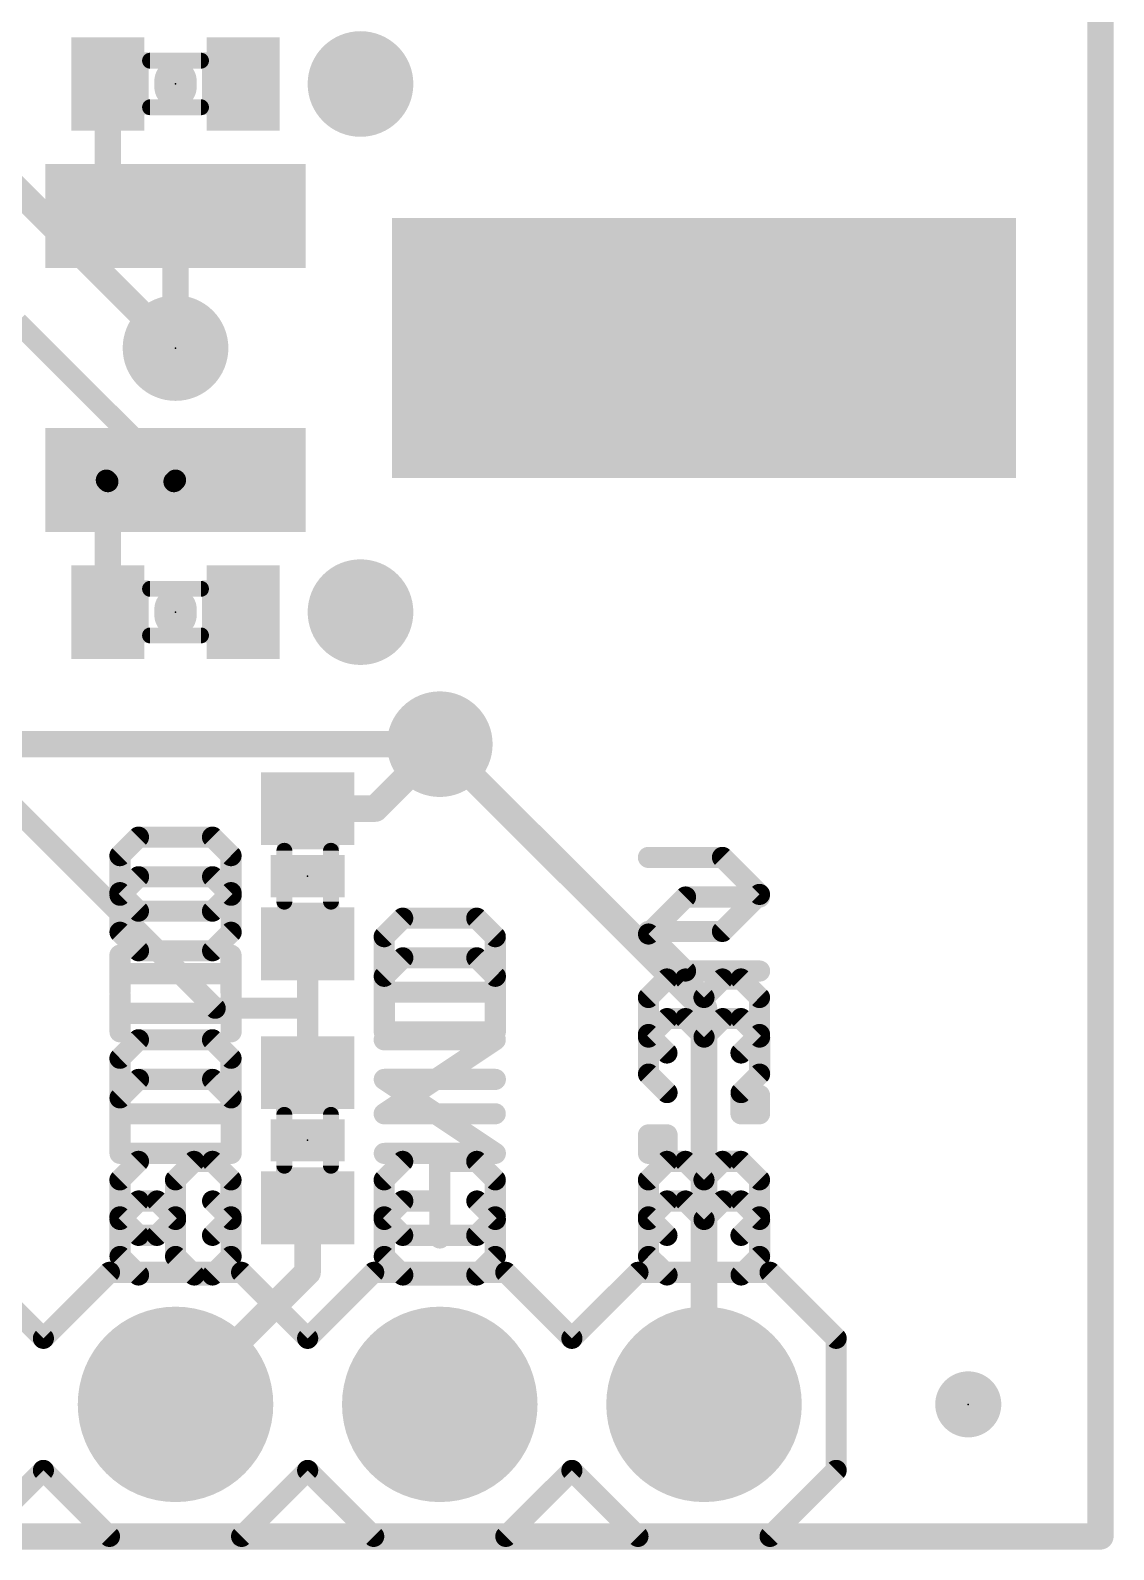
# Model space of a CAD drawing. Extents: x -90 to 26, y -1 to 33.
# Drawn here: x 15.12 to 25.53, y -1.4 to 13.22 of the extents above; entities that cross this region are included whole.
import ezdxf

# ---------------------------------------------------------------- set-up
doc = ezdxf.new("R2010")
doc.units = 0
for name, color, linetype in [('1', 12, 'CONTINUOUS'), ('16', 132, 'CONTINUOUS'), ('17', 110, 'CONTINUOUS'), ('18', 110, 'CONTINUOUS'), ('20', 53, 'CONTINUOUS'), ('21', 41, 'CONTINUOUS'), ('22', 40, 'CONTINUOUS'), ('23', 53, 'CONTINUOUS'), ('51', 53, 'CONTINUOUS')]:
    doc.layers.add(name, color=color, linetype=linetype)

# ---------------------------------------------------------------- blocks, each defined once
blk = doc.blocks.new('RECT')
blk.add_solid([(-0.5, -0.5), (0.5, -0.5), (-0.5, 0.5), (0.5, 0.5)])
blk = doc.blocks.new('ROUNDP')
at = {"const_width": 0.5}
blk.add_lwpolyline([(0, -0.25, 1), (0, 0.25, 1), (0, -0.25)], format="xyb", dxfattribs=at)
blk = doc.blocks.new('PIE')
at = {"const_width": 0.5}
blk.add_lwpolyline([(0, -0.25, 1), (0, 0.25, 1), (0, -0.25)], format="xyb", dxfattribs=at)
blk = doc.blocks.new('ROUNDV')
at = {"const_width": 0.5}
blk.add_lwpolyline([(0, -0.25, 1), (0, 0.25, 1), (0, -0.25)], format="xyb", dxfattribs=at)

msp = doc.modelspace()

# ---------------------------------------------------------------- linework, layer by layer
at = {"layer": '1'}
for points, const_width in [([(25.4, -1.27), (25.4, 30.48)], 0.254), ([(15.86, 12.7), (15.86, 11.699)], 0.254), ([(15.86, 11.699), (16.129, 11.43)], 0.254), ([(16.129, 11.43), (16.51, 11.43)], 0.254), ([(16.51, 10.16), (16.51, 11.43)], 0.254), ([(14.99, 10.41), (16.51, 8.89)], 0.2032), ([(15.86, 7.62), (15.86, 8.875)], 0.254), ([(15.845, 8.89), (15.86, 8.875)], 0.2032), ([(15.86, 8.875), (16.495, 8.875)], 0.2032), ([(16.495, 8.875), (16.51, 8.89)], 0.2032), ([(18.43, 5.73), (19.05, 6.35)], 0.254), ([(21.59, 3.81), (19.05, 6.35)], 0.254), ([(14.859, 5.842), (16.891, 3.81)], 0.2032), ([(17.78, 5.73), (18.43, 5.73)], 0.254), ([(17.78, 3.81), (17.78, 4.43)], 0.2032), ([(17.78, 3.81), (16.891, 3.81)], 0.2032), ([(17.78, 3.19), (17.78, 3.81)], 0.2032), ([(21.59, 0), (21.59, 3.81)], 0.254), ([(17.78, 1.89), (17.78, 1.27)], 0.254), ([(17.78, 1.27), (16.51, 0)], 0.254), ([(0, -1.27), (25.4, -1.27)], 0.254)]:
    msp.add_lwpolyline(points, dxfattribs=dict(at, const_width=const_width))
for points, const_width in [([(15.9235, 12.7, 1), (15.7965, 12.7)], 0.127), ([(15.9049, 11.7439, 1), (15.8151, 11.6541)], 0.127), ([(15.7965, 11.699, 1), (15.9235, 11.699)], 0.127), ([(16.129, 11.4935, 1), (16.129, 11.3665)], 0.127), ([(16.5735, 11.43, 1), (16.4465, 11.43)], 0.127), ([(16.51, 11.3665, 1), (16.51, 11.4935)], 0.127), ([(16.0841, 11.3851, 1), (16.1739, 11.4749)], 0.127), ([(16.4465, 10.16, 1), (16.5735, 10.16)], 0.127), ([(15.9235, 8.875, 1), (15.7965, 8.875)], 0.127), ([(15.8809, 8.9259, 1), (15.8091, 8.8541)], 0.1016), ([(15.86, 8.9258, 1), (15.86, 8.8242)], 0.1016), ([(15.8241, 8.8391, 1), (15.8959, 8.9109)], 0.1016), ([(16.4591, 8.9109, 1), (16.5309, 8.8391)], 0.1016), ([(16.5459, 8.8541, 1), (16.4741, 8.9259)], 0.1016), ([(16.4741, 8.8541, 1), (16.5459, 8.9259)], 0.1016), ([(16.495, 8.8242, 1), (16.495, 8.9258)], 0.1016), ([(15.7965, 7.62, 1), (15.9235, 7.62)], 0.127), ([(19.0949, 6.3949, 1), (19.0051, 6.3051)], 0.127), ([(19.0949, 6.3051, 1), (19.0051, 6.3949)], 0.127), ([(17.78, 5.7935, 1), (17.78, 5.6665)], 0.127), ([(18.43, 5.6665, 1), (18.43, 5.7935)], 0.127), ([(18.3851, 5.7749, 1), (18.4749, 5.6851)], 0.127), ([(17.8308, 4.43, 1), (17.7292, 4.43)], 0.1016), ([(16.891, 3.8608, 1), (16.891, 3.7592)], 0.1016), ([(16.8551, 3.7741, 1), (16.9269, 3.8459)], 0.1016), ([(17.8308, 3.81, 1), (17.7292, 3.81)], 0.1016), ([(17.7292, 3.81, 1), (17.8308, 3.81)], 0.1016), ([(17.78, 3.7592, 1), (17.78, 3.8608)], 0.1016), ([(21.6535, 3.81, 1), (21.5265, 3.81)], 0.127), ([(21.5451, 3.7651, 1), (21.6349, 3.8549)], 0.127), ([(17.7292, 3.19, 1), (17.8308, 3.19)], 0.1016), ([(17.8435, 1.89, 1), (17.7165, 1.89)], 0.127), ([(17.7165, 1.27, 1), (17.8435, 1.27)], 0.127), ([(17.8249, 1.2251, 1), (17.7351, 1.3149)], 0.127), ([(16.4651, 0.0449, 1), (16.5549, -0.0449)], 0.127), ([(21.5265, 0, 1), (21.6535, 0)], 0.127), ([(25.4, -1.3335, 1), (25.4, -1.2065)], 0.127), ([(25.3365, -1.27, 1), (25.4635, -1.27)], 0.127)]:
    msp.add_lwpolyline(points, format="xyb", dxfattribs=dict(at, const_width=const_width))
at = {"layer": '16', "const_width": 0.254}
for points in [[(25.4, -1.27), (25.4, 30.48)], [(16.51, 10.16), (13.97, 12.7)], [(13.97, 6.35), (19.05, 6.35)], [(0, -1.27), (25.4, -1.27)]]:
    msp.add_lwpolyline(points, dxfattribs=at)
at = {"layer": '16', "const_width": 0.127}
for points in [[(16.4651, 10.1151, 1), (16.5549, 10.2049)], [(19.05, 6.2865, 1), (19.05, 6.4135)], [(25.4, -1.3335, 1), (25.4, -1.2065)], [(25.3365, -1.27, 1), (25.4635, -1.27)]]:
    msp.add_lwpolyline(points, format="xyb", dxfattribs=at)
at = {"layer": '20', "const_width": 0.2032}
for points in [[(25.4, 30.48), (25.4, -1.27)], [(25.4, -1.27), (0, -1.27)]]:
    msp.add_lwpolyline(points, dxfattribs=at)
at = {"layer": '20', "const_width": 0.1016}
for points in [[(25.4, -1.3208, 1), (25.4, -1.2192)], [(25.3492, -1.27, 1), (25.4508, -1.27)]]:
    msp.add_lwpolyline(points, format="xyb", dxfattribs=at)
at = {"layer": '21'}
for points, const_width in [([(16.51, 12.6695), (16.51, 12.7305)], 0.4064), ([(16.51, 7.5895), (16.51, 7.6505)], 0.4064), ([(16.1536, 5.4558), (15.9757, 5.2778)], 0.2032), ([(16.8654, 5.4558), (16.1536, 5.4558)], 0.2032), ([(17.0434, 5.2778), (16.8654, 5.4558)], 0.2032), ([(15.9757, 5.2778), (15.9757, 4.9219)], 0.2032), ([(17.0434, 4.9219), (17.0434, 5.2778)], 0.2032), ([(21.7675, 5.2609), (21.0557, 5.2609)], 0.2032), ([(22.1234, 4.905), (21.7675, 5.2609)], 0.2032), ([(15.9757, 4.9219), (16.1536, 4.744)], 0.2032), ([(16.8654, 4.744), (17.0434, 4.9219)], 0.2032), ([(21.7675, 4.5491), (22.1234, 4.905)], 0.2032), ([(16.1536, 4.744), (16.8654, 4.744)], 0.2032), ([(18.6936, 4.6762), (18.5157, 4.4983)], 0.2032), ([(19.4055, 4.6762), (18.6936, 4.6762)], 0.2032), ([(19.5834, 4.4983), (19.4055, 4.6762)], 0.2032), ([(18.5157, 4.4983), (18.5157, 3.9644)], 0.2032), ([(19.5834, 3.9644), (19.5834, 4.4983)], 0.2032), ([(21.0557, 4.5491), (21.7675, 4.5491)], 0.2032), ([(15.9757, 3.9644), (15.9757, 4.3203)], 0.2032), ([(17.0434, 3.9644), (17.0434, 4.3203)], 0.2032), ([(17.0434, 4.1423), (15.9757, 4.1423)], 0.2032), ([(21.0557, 3.9136), (21.2336, 4.0915)], 0.2032), ([(21.2336, 4.0915), (21.4116, 4.0915)], 0.2032), ([(21.4116, 4.0915), (21.5895, 3.9136)], 0.2032), ([(21.5895, 3.9136), (21.7675, 4.0915)], 0.2032), ([(21.7675, 4.0915), (21.9455, 4.0915)], 0.2032), ([(21.9455, 4.0915), (22.1234, 3.9136)], 0.2032), ([(18.5157, 3.9644), (19.5834, 3.9644)], 0.2032), ([(21.0557, 3.5576), (21.0557, 3.9136)], 0.2032), ([(21.5895, 3.9136), (21.5895, 3.7356)], 0.2032), ([(22.1234, 3.9136), (22.1234, 3.5576)], 0.2032), ([(21.2336, 3.3797), (21.0557, 3.5576)], 0.2032), ([(22.1234, 3.5576), (21.9455, 3.3797)], 0.2032), ([(16.1536, 3.5068), (15.9757, 3.3289)], 0.2032), ([(16.8654, 3.5068), (16.1536, 3.5068)], 0.2032), ([(17.0434, 3.3289), (16.8654, 3.5068)], 0.2032), ([(18.5157, 2.795), (19.5834, 3.5068)], 0.2032), ([(19.5834, 3.5068), (18.5157, 3.5068)], 0.2032), ([(15.9757, 3.3289), (15.9757, 2.795)], 0.2032), ([(17.0434, 2.795), (17.0434, 3.3289)], 0.2032), ([(21.9455, 2.795), (21.9455, 2.9729)], 0.2032), ([(21.9455, 2.9729), (22.1234, 2.9729)], 0.2032), ([(22.1234, 2.9729), (22.1234, 2.795)], 0.2032), ([(15.9757, 2.795), (17.0434, 2.795)], 0.2032), ([(19.5834, 2.795), (18.5157, 2.795)], 0.2032), ([(22.1234, 2.795), (21.9455, 2.795)], 0.2032), ([(16.1536, 2.3374), (15.9757, 2.1595)], 0.2032), ([(16.5095, 2.1595), (16.6875, 2.3374)], 0.2032), ([(16.6875, 2.3374), (16.8654, 2.3374)], 0.2032), ([(16.8654, 2.3374), (17.0434, 2.1595)], 0.2032), ([(18.6936, 2.3374), (18.5157, 2.1595)], 0.2032), ([(19.4055, 2.3374), (19.0495, 2.3374)], 0.2032), ([(19.0495, 2.3374), (19.0495, 1.9815)], 0.2032), ([(19.5834, 2.1595), (19.4055, 2.3374)], 0.2032), ([(21.0557, 2.1595), (21.2336, 2.3374)], 0.2032), ([(21.2336, 2.3374), (21.4116, 2.3374)], 0.2032), ([(21.4116, 2.3374), (21.5895, 2.1595)], 0.2032), ([(21.5895, 2.1595), (21.7675, 2.3374)], 0.2032), ([(21.7675, 2.3374), (21.9455, 2.3374)], 0.2032), ([(21.9455, 2.3374), (22.1234, 2.1595)], 0.2032), ([(15.9757, 2.1595), (15.9757, 1.8035)], 0.2032), ([(16.5095, 1.8035), (16.5095, 2.1595)], 0.2032), ([(17.0434, 2.1595), (17.0434, 1.8035)], 0.2032), ([(18.5157, 2.1595), (18.5157, 1.8035)], 0.2032), ([(19.5834, 1.8035), (19.5834, 2.1595)], 0.2032), ([(21.0557, 1.8035), (21.0557, 2.1595)], 0.2032), ([(21.5895, 2.1595), (21.5895, 1.9815)], 0.2032), ([(22.1234, 2.1595), (22.1234, 1.8035)], 0.2032), ([(15.9757, 1.8035), (16.1536, 1.6256)], 0.2032), ([(16.3316, 1.6256), (16.5095, 1.8035)], 0.2032), ([(17.0434, 1.8035), (16.8654, 1.6256)], 0.2032), ([(18.5157, 1.8035), (18.6936, 1.6256)], 0.2032), ([(19.4055, 1.6256), (19.5834, 1.8035)], 0.2032), ([(21.2336, 1.6256), (21.0557, 1.8035)], 0.2032), ([(22.1234, 1.8035), (21.9455, 1.6256)], 0.2032), ([(16.1536, 1.6256), (16.3316, 1.6256)], 0.2032), ([(18.6936, 1.6256), (19.4055, 1.6256)], 0.2032), ([(14.605, 1.27), (15.24, 0.635)], 0.2032), ([(15.24, 0.635), (15.875, 1.27)], 0.2032), ([(15.875, 1.27), (17.145, 1.27)], 0.2032), ([(17.145, 1.27), (17.78, 0.635)], 0.2032), ([(18.415, 1.27), (17.78, 0.635)], 0.2032), ([(18.415, 1.27), (19.685, 1.27)], 0.2032), ([(19.685, 1.27), (20.32, 0.635)], 0.2032), ([(20.955, 1.27), (20.32, 0.635)], 0.2032), ([(20.955, 1.27), (22.225, 1.27)], 0.2032), ([(22.225, 1.27), (22.86, 0.635)], 0.2032), ([(22.86, 0.635), (22.86, -0.635)], 0.2032), ([(15.24, -0.635), (14.605, -1.27)], 0.2032), ([(15.875, -1.27), (15.24, -0.635)], 0.2032), ([(17.78, -0.635), (17.145, -1.27)], 0.2032), ([(17.78, -0.635), (18.415, -1.27)], 0.2032), ([(20.32, -0.635), (19.685, -1.27)], 0.2032), ([(20.32, -0.635), (20.955, -1.27)], 0.2032), ([(22.86, -0.635), (22.225, -1.27)], 0.2032), ([(17.145, -1.27), (15.875, -1.27)], 0.2032), ([(19.685, -1.27), (18.415, -1.27)], 0.2032), ([(22.225, -1.27), (20.955, -1.27)], 0.2032)]:
    msp.add_lwpolyline(points, dxfattribs=dict(at, const_width=const_width))
for points, const_width in [([(16.6116, 12.7305, 1), (16.4084, 12.7305)], 0.2032), ([(16.4084, 12.6695, 1), (16.6116, 12.6695)], 0.2032), ([(16.6116, 7.6505, 1), (16.4084, 7.6505)], 0.2032), ([(16.4084, 7.5895, 1), (16.6116, 7.5895)], 0.2032), ([(16.1536, 5.5066, 1), (16.1536, 5.405)], 0.1016), ([(16.1896, 5.4199, 1), (16.1177, 5.4917)], 0.1016), ([(16.9014, 5.4917, 1), (16.8295, 5.4199)], 0.1016), ([(16.8654, 5.405, 1), (16.8654, 5.5066)], 0.1016), ([(16.0265, 5.2778, 1), (15.9249, 5.2778)], 0.1016), ([(15.9398, 5.3138, 1), (16.0116, 5.2419)], 0.1016), ([(17.0942, 5.2778, 1), (16.9926, 5.2778)], 0.1016), ([(17.0075, 5.2419, 1), (17.0793, 5.3138)], 0.1016), ([(21.0557, 5.3117, 1), (21.0557, 5.2101)], 0.1016), ([(21.8034, 5.2968, 1), (21.7316, 5.225)], 0.1016), ([(21.7675, 5.2101, 1), (21.7675, 5.3117)], 0.1016), ([(16.0116, 4.9579, 1), (15.9398, 4.886)], 0.1016), ([(15.9249, 4.9219, 1), (16.0265, 4.9219)], 0.1016), ([(16.9926, 4.9219, 1), (17.0942, 4.9219)], 0.1016), ([(17.0793, 4.886, 1), (17.0075, 4.9579)], 0.1016), ([(22.1593, 4.8691, 1), (22.0875, 4.9409)], 0.1016), ([(22.0875, 4.8691, 1), (22.1593, 4.9409)], 0.1016), ([(16.1536, 4.7948, 1), (16.1536, 4.6932)], 0.1016), ([(16.1177, 4.7081, 1), (16.1896, 4.7799)], 0.1016), ([(16.8295, 4.7799, 1), (16.9014, 4.7081)], 0.1016), ([(16.8654, 4.6932, 1), (16.8654, 4.7948)], 0.1016), ([(18.6936, 4.727, 1), (18.6936, 4.6254)], 0.1016), ([(18.7296, 4.6403, 1), (18.6577, 4.7121)], 0.1016), ([(19.4414, 4.7121, 1), (19.3695, 4.6403)], 0.1016), ([(19.4055, 4.6254, 1), (19.4055, 4.727)], 0.1016), ([(18.5665, 4.4983, 1), (18.4649, 4.4983)], 0.1016), ([(18.4798, 4.5342, 1), (18.5516, 4.4623)], 0.1016), ([(19.6342, 4.4983, 1), (19.5326, 4.4983)], 0.1016), ([(19.5475, 4.4623, 1), (19.6193, 4.5342)], 0.1016), ([(21.0557, 4.5999, 1), (21.0557, 4.4983)], 0.1016), ([(21.7316, 4.585, 1), (21.8034, 4.5132)], 0.1016), ([(21.7675, 4.4983, 1), (21.7675, 4.5999)], 0.1016), ([(16.0265, 4.3203, 1), (15.9249, 4.3203)], 0.1016), ([(17.0942, 4.3203, 1), (16.9926, 4.3203)], 0.1016), ([(15.9757, 4.1931, 1), (15.9757, 4.0915)], 0.1016), ([(17.0434, 4.0915, 1), (17.0434, 4.1931)], 0.1016), ([(21.2336, 4.1423, 1), (21.2336, 4.0407)], 0.1016), ([(21.2696, 4.0556, 1), (21.1977, 4.1274)], 0.1016), ([(21.4475, 4.1274, 1), (21.3757, 4.0556)], 0.1016), ([(21.4116, 4.0407, 1), (21.4116, 4.1423)], 0.1016), ([(21.7675, 4.1423, 1), (21.7675, 4.0407)], 0.1016), ([(21.8034, 4.0556, 1), (21.7316, 4.1274)], 0.1016), ([(21.9814, 4.1274, 1), (21.9095, 4.0556)], 0.1016), ([(21.9455, 4.0407, 1), (21.9455, 4.1423)], 0.1016), ([(15.9249, 3.9644, 1), (16.0265, 3.9644)], 0.1016), ([(16.9926, 3.9644, 1), (17.0942, 3.9644)], 0.1016), ([(18.5157, 4.0152, 1), (18.5157, 3.9136)], 0.1016), ([(18.4649, 3.9644, 1), (18.5665, 3.9644)], 0.1016), ([(19.5326, 3.9644, 1), (19.6342, 3.9644)], 0.1016), ([(19.5834, 3.9136, 1), (19.5834, 4.0152)], 0.1016), ([(21.1065, 3.9136, 1), (21.0049, 3.9136)], 0.1016), ([(21.0198, 3.9495, 1), (21.0916, 3.8776)], 0.1016), ([(21.6403, 3.9136, 1), (21.5387, 3.9136)], 0.1016), ([(21.5536, 3.9495, 1), (21.6255, 3.8776)], 0.1016), ([(21.5536, 3.8776, 1), (21.6255, 3.9495)], 0.1016), ([(22.1742, 3.9136, 1), (22.0726, 3.9136)], 0.1016), ([(22.0875, 3.8776, 1), (22.1593, 3.9495)], 0.1016), ([(21.0916, 3.5936, 1), (21.0198, 3.5217)], 0.1016), ([(21.5387, 3.7356, 1), (21.6403, 3.7356)], 0.1016), ([(22.1593, 3.5217, 1), (22.0875, 3.5936)], 0.1016), ([(16.1536, 3.5576, 1), (16.1536, 3.456)], 0.1016), ([(16.1896, 3.4709, 1), (16.1177, 3.5427)], 0.1016), ([(16.9014, 3.5427, 1), (16.8295, 3.4709)], 0.1016), ([(16.8654, 3.456, 1), (16.8654, 3.5576)], 0.1016), ([(18.5157, 3.5576, 1), (18.5157, 3.456)], 0.1016), ([(19.6116, 3.4645, 1), (19.5552, 3.5491)], 0.1016), ([(19.5834, 3.456, 1), (19.5834, 3.5576)], 0.1016), ([(21.0049, 3.5576, 1), (21.1065, 3.5576)], 0.1016), ([(22.0726, 3.5576, 1), (22.1742, 3.5576)], 0.1016), ([(16.0265, 3.3289, 1), (15.9249, 3.3289)], 0.1016), ([(15.9398, 3.3648, 1), (16.0116, 3.2929)], 0.1016), ([(17.0942, 3.3289, 1), (16.9926, 3.3289)], 0.1016), ([(17.0075, 3.2929, 1), (17.0793, 3.3648)], 0.1016), ([(21.1977, 3.3438, 1), (21.2696, 3.4156)], 0.1016), ([(21.9095, 3.4156, 1), (21.9814, 3.3438)], 0.1016), ([(21.9962, 2.9729, 1), (21.8947, 2.9729)], 0.1016), ([(21.9455, 3.0237, 1), (21.9455, 2.9221)], 0.1016), ([(22.1742, 2.9729, 1), (22.0726, 2.9729)], 0.1016), ([(22.1234, 2.9221, 1), (22.1234, 3.0237)], 0.1016), ([(15.9757, 2.8458, 1), (15.9757, 2.7442)], 0.1016), ([(15.9249, 2.795, 1), (16.0265, 2.795)], 0.1016), ([(16.9926, 2.795, 1), (17.0942, 2.795)], 0.1016), ([(17.0434, 2.7442, 1), (17.0434, 2.8458)], 0.1016), ([(18.5157, 2.8458, 1), (18.5157, 2.7442)], 0.1016), ([(18.4875, 2.8373, 1), (18.5439, 2.7527)], 0.1016), ([(19.5834, 2.7442, 1), (19.5834, 2.8458)], 0.1016), ([(21.9455, 2.8458, 1), (21.9455, 2.7442)], 0.1016), ([(21.8947, 2.795, 1), (21.9962, 2.795)], 0.1016), ([(22.0726, 2.795, 1), (22.1742, 2.795)], 0.1016), ([(22.1234, 2.7442, 1), (22.1234, 2.8458)], 0.1016), ([(16.1896, 2.3015, 1), (16.1177, 2.3733)], 0.1016), ([(16.6875, 2.3882, 1), (16.6875, 2.2866)], 0.1016), ([(16.7234, 2.3015, 1), (16.6516, 2.3733)], 0.1016), ([(16.9014, 2.3733, 1), (16.8295, 2.3015)], 0.1016), ([(16.8654, 2.2866, 1), (16.8654, 2.3882)], 0.1016), ([(18.7296, 2.3015, 1), (18.6577, 2.3733)], 0.1016), ([(19.0495, 2.3882, 1), (19.0495, 2.2866)], 0.1016), ([(19.1003, 2.3374, 1), (18.9987, 2.3374)], 0.1016), ([(19.4414, 2.3733, 1), (19.3695, 2.3015)], 0.1016), ([(19.4055, 2.2866, 1), (19.4055, 2.3882)], 0.1016), ([(21.2336, 2.3882, 1), (21.2336, 2.2866)], 0.1016), ([(21.2696, 2.3015, 1), (21.1977, 2.3733)], 0.1016), ([(21.4475, 2.3733, 1), (21.3757, 2.3015)], 0.1016), ([(21.4116, 2.2866, 1), (21.4116, 2.3882)], 0.1016), ([(21.7675, 2.3882, 1), (21.7675, 2.2866)], 0.1016), ([(21.8034, 2.3015, 1), (21.7316, 2.3733)], 0.1016), ([(21.9814, 2.3733, 1), (21.9095, 2.3015)], 0.1016), ([(21.9455, 2.2866, 1), (21.9455, 2.3882)], 0.1016), ([(16.0265, 2.1595, 1), (15.9249, 2.1595)], 0.1016), ([(15.9398, 2.1954, 1), (16.0116, 2.1235)], 0.1016), ([(16.5603, 2.1595, 1), (16.4587, 2.1595)], 0.1016), ([(16.4736, 2.1954, 1), (16.5455, 2.1235)], 0.1016), ([(17.0942, 2.1595, 1), (16.9926, 2.1595)], 0.1016), ([(17.0075, 2.1235, 1), (17.0793, 2.1954)], 0.1016), ([(18.5665, 2.1595, 1), (18.4649, 2.1595)], 0.1016), ([(18.4798, 2.1954, 1), (18.5516, 2.1235)], 0.1016), ([(19.6342, 2.1595, 1), (19.5326, 2.1595)], 0.1016), ([(19.5475, 2.1235, 1), (19.6193, 2.1954)], 0.1016), ([(21.1065, 2.1595, 1), (21.0049, 2.1595)], 0.1016), ([(21.0198, 2.1954, 1), (21.0916, 2.1235)], 0.1016), ([(21.6403, 2.1595, 1), (21.5387, 2.1595)], 0.1016), ([(21.5536, 2.1954, 1), (21.6255, 2.1235)], 0.1016), ([(21.5536, 2.1235, 1), (21.6255, 2.1954)], 0.1016), ([(22.1742, 2.1595, 1), (22.0726, 2.1595)], 0.1016), ([(22.0875, 2.1235, 1), (22.1593, 2.1954)], 0.1016), ([(16.0116, 1.8395, 1), (15.9398, 1.7676)], 0.1016), ([(16.5455, 1.7676, 1), (16.4736, 1.8395)], 0.1016), ([(17.0793, 1.7676, 1), (17.0075, 1.8395)], 0.1016), ([(18.5516, 1.8395, 1), (18.4798, 1.7676)], 0.1016), ([(18.9987, 1.9815, 1), (19.1003, 1.9815)], 0.1016), ([(19.6193, 1.7676, 1), (19.5475, 1.8395)], 0.1016), ([(21.0916, 1.8395, 1), (21.0198, 1.7676)], 0.1016), ([(21.5387, 1.9815, 1), (21.6403, 1.9815)], 0.1016), ([(22.1593, 1.7676, 1), (22.0875, 1.8395)], 0.1016), ([(15.9249, 1.8035, 1), (16.0265, 1.8035)], 0.1016), ([(16.4587, 1.8035, 1), (16.5603, 1.8035)], 0.1016), ([(16.9926, 1.8035, 1), (17.0942, 1.8035)], 0.1016), ([(18.4649, 1.8035, 1), (18.5665, 1.8035)], 0.1016), ([(19.5326, 1.8035, 1), (19.6342, 1.8035)], 0.1016), ([(21.0049, 1.8035, 1), (21.1065, 1.8035)], 0.1016), ([(22.0726, 1.8035, 1), (22.1742, 1.8035)], 0.1016), ([(16.1536, 1.6764, 1), (16.1536, 1.5748)], 0.1016), ([(16.1177, 1.5897, 1), (16.1896, 1.6615)], 0.1016), ([(16.2957, 1.6615, 1), (16.3675, 1.5897)], 0.1016), ([(16.3316, 1.5748, 1), (16.3316, 1.6764)], 0.1016), ([(16.8295, 1.6615, 1), (16.9014, 1.5897)], 0.1016), ([(18.6936, 1.6764, 1), (18.6936, 1.5748)], 0.1016), ([(18.6577, 1.5897, 1), (18.7296, 1.6615)], 0.1016), ([(19.3695, 1.6615, 1), (19.4414, 1.5897)], 0.1016), ([(19.4055, 1.5748, 1), (19.4055, 1.6764)], 0.1016), ([(21.1977, 1.5897, 1), (21.2696, 1.6615)], 0.1016), ([(21.9095, 1.6615, 1), (21.9814, 1.5897)], 0.1016), ([(15.875, 1.3208, 1), (15.875, 1.2192)], 0.1016), ([(15.9109, 1.2341, 1), (15.8391, 1.3059)], 0.1016), ([(17.1809, 1.3059, 1), (17.1091, 1.2341)], 0.1016), ([(17.145, 1.2192, 1), (17.145, 1.3208)], 0.1016), ([(18.415, 1.3208, 1), (18.415, 1.2192)], 0.1016), ([(18.4509, 1.2341, 1), (18.3791, 1.3059)], 0.1016), ([(19.7209, 1.3059, 1), (19.6491, 1.2341)], 0.1016), ([(19.685, 1.2192, 1), (19.685, 1.3208)], 0.1016), ([(20.955, 1.3208, 1), (20.955, 1.2192)], 0.1016), ([(20.9909, 1.2341, 1), (20.9191, 1.3059)], 0.1016), ([(22.2609, 1.3059, 1), (22.1891, 1.2341)], 0.1016), ([(22.225, 1.2192, 1), (22.225, 1.3208)], 0.1016), ([(22.9108, 0.635, 1), (22.8092, 0.635)], 0.1016), ([(15.2041, 0.6709, 1), (15.2759, 0.5991)], 0.1016), ([(15.2041, 0.5991, 1), (15.2759, 0.6709)], 0.1016), ([(17.7441, 0.6709, 1), (17.8159, 0.5991)], 0.1016), ([(17.7441, 0.5991, 1), (17.8159, 0.6709)], 0.1016), ([(20.2841, 0.6709, 1), (20.3559, 0.5991)], 0.1016), ([(20.2841, 0.5991, 1), (20.3559, 0.6709)], 0.1016), ([(22.8241, 0.5991, 1), (22.8959, 0.6709)], 0.1016), ([(15.2759, -0.5991, 1), (15.2041, -0.6709)], 0.1016), ([(15.2759, -0.6709, 1), (15.2041, -0.5991)], 0.1016), ([(17.8159, -0.5991, 1), (17.7441, -0.6709)], 0.1016), ([(17.8159, -0.6709, 1), (17.7441, -0.5991)], 0.1016), ([(20.3559, -0.5991, 1), (20.2841, -0.6709)], 0.1016), ([(20.3559, -0.6709, 1), (20.2841, -0.5991)], 0.1016), ([(22.8092, -0.635, 1), (22.9108, -0.635)], 0.1016), ([(22.8959, -0.6709, 1), (22.8241, -0.5991)], 0.1016), ([(15.875, -1.2192, 1), (15.875, -1.3208)], 0.1016), ([(17.145, -1.3208, 1), (17.145, -1.2192)], 0.1016), ([(18.415, -1.2192, 1), (18.415, -1.3208)], 0.1016), ([(19.685, -1.3208, 1), (19.685, -1.2192)], 0.1016), ([(20.955, -1.2192, 1), (20.955, -1.3208)], 0.1016), ([(22.225, -1.3208, 1), (22.225, -1.2192)], 0.1016), ([(15.8391, -1.3059, 1), (15.9109, -1.2341)], 0.1016), ([(17.1091, -1.2341, 1), (17.1809, -1.3059)], 0.1016), ([(18.3791, -1.3059, 1), (18.4509, -1.2341)], 0.1016), ([(19.6491, -1.2341, 1), (19.7209, -1.3059)], 0.1016), ([(20.9191, -1.3059, 1), (20.9909, -1.2341)], 0.1016), ([(22.1891, -1.2341, 1), (22.2609, -1.3059)], 0.1016)]:
    msp.add_lwpolyline(points, format="xyb", dxfattribs=dict(at, const_width=const_width))
at = {"layer": '22', "const_width": 0.2032}
for points in [[(15.9766, 4.8968), (16.1546, 5.0748)], [(16.1546, 5.0748), (16.8664, 5.0748)], [(16.8664, 5.0748), (17.0443, 4.8968)], [(15.9766, 4.5409), (15.9766, 4.8968)], [(17.0443, 4.8968), (17.0443, 4.5409)], [(21.0566, 4.524), (21.4125, 4.8799)], [(21.4125, 4.8799), (22.1243, 4.8799)], [(16.1546, 4.363), (15.9766, 4.5409)], [(17.0443, 4.5409), (16.8664, 4.363)], [(21.4125, 4.1681), (21.0566, 4.524)], [(16.8664, 4.363), (16.1546, 4.363)], [(18.5166, 4.1173), (18.6945, 4.2952)], [(18.6945, 4.2952), (19.4064, 4.2952)], [(19.4064, 4.2952), (19.5843, 4.1173)], [(22.1243, 4.1681), (21.4125, 4.1681)], [(18.5166, 3.5834), (18.5166, 4.1173)], [(19.5843, 4.1173), (19.5843, 3.5834)], [(15.9766, 3.5834), (15.9766, 3.9393)], [(17.0443, 3.5834), (17.0443, 3.9393)], [(15.9766, 3.7613), (17.0443, 3.7613)], [(21.2346, 3.7105), (21.0566, 3.5326)], [(21.4125, 3.7105), (21.2346, 3.7105)], [(21.5905, 3.5326), (21.4125, 3.7105)], [(21.7684, 3.7105), (21.5905, 3.5326)], [(21.9464, 3.7105), (21.7684, 3.7105)], [(22.1243, 3.5326), (21.9464, 3.7105)], [(19.5843, 3.5834), (18.5166, 3.5834)], [(21.0566, 3.5326), (21.0566, 3.1766)], [(21.5905, 3.5326), (21.5905, 3.3546)], [(22.1243, 3.1766), (22.1243, 3.5326)], [(15.9766, 2.9479), (16.1546, 3.1258)], [(16.1546, 3.1258), (16.8664, 3.1258)], [(16.8664, 3.1258), (17.0443, 2.9479)], [(19.5843, 2.414), (18.5166, 3.1258)], [(18.5166, 3.1258), (19.5843, 3.1258)], [(21.0566, 3.1766), (21.2346, 2.9987)], [(21.9464, 2.9987), (22.1243, 3.1766)], [(15.9766, 2.414), (15.9766, 2.9479)], [(17.0443, 2.9479), (17.0443, 2.414)], [(21.2346, 2.5919), (21.0566, 2.5919)], [(21.0566, 2.5919), (21.0566, 2.414)], [(21.2346, 2.414), (21.2346, 2.5919)], [(17.0443, 2.414), (15.9766, 2.414)], [(18.5166, 2.414), (19.5843, 2.414)], [(21.0566, 2.414), (21.2346, 2.414)], [(16.1546, 1.9564), (15.9766, 1.7785)], [(16.3325, 1.9564), (16.1546, 1.9564)], [(16.5105, 1.7785), (16.3325, 1.9564)], [(16.8664, 1.9564), (17.0443, 1.7785)], [(18.5166, 1.7785), (18.6945, 1.9564)], [(18.6945, 1.9564), (19.0505, 1.9564)], [(19.0505, 1.9564), (19.0505, 1.6005)], [(19.4064, 1.9564), (19.5843, 1.7785)], [(21.2346, 1.9564), (21.0566, 1.7785)], [(21.4125, 1.9564), (21.2346, 1.9564)], [(21.5905, 1.7785), (21.4125, 1.9564)], [(21.7684, 1.9564), (21.5905, 1.7785)], [(21.9464, 1.9564), (21.7684, 1.9564)], [(22.1243, 1.7785), (21.9464, 1.9564)], [(15.9766, 1.7785), (15.9766, 1.4225)], [(16.5105, 1.4225), (16.5105, 1.7785)], [(17.0443, 1.7785), (17.0443, 1.4225)], [(18.5166, 1.4225), (18.5166, 1.7785)], [(19.5843, 1.7785), (19.5843, 1.4225)], [(21.0566, 1.7785), (21.0566, 1.4225)], [(21.5905, 1.7785), (21.5905, 1.6005)], [(22.1243, 1.4225), (22.1243, 1.7785)], [(15.9766, 1.4225), (16.1546, 1.2446)], [(16.6884, 1.2446), (16.5105, 1.4225)], [(17.0443, 1.4225), (16.8664, 1.2446)], [(18.6945, 1.2446), (18.5166, 1.4225)], [(19.5843, 1.4225), (19.4064, 1.2446)], [(21.0566, 1.4225), (21.2346, 1.2446)], [(21.9464, 1.2446), (22.1243, 1.4225)], [(16.8664, 1.2446), (16.6884, 1.2446)], [(19.4064, 1.2446), (18.6945, 1.2446)]]:
    msp.add_lwpolyline(points, dxfattribs=at)
at = {"layer": '22', "const_width": 0.1016}
for points in [[(16.1546, 5.1256, 1), (16.1546, 5.024)], [(16.1905, 5.0389, 1), (16.1186, 5.1107)], [(16.9023, 5.1107, 1), (16.8304, 5.0389)], [(16.8664, 5.024, 1), (16.8664, 5.1256)], [(16.0274, 4.8968, 1), (15.9258, 4.8968)], [(15.9407, 4.9328, 1), (16.0125, 4.8609)], [(17.0951, 4.8968, 1), (16.9935, 4.8968)], [(17.0084, 4.8609, 1), (17.0802, 4.9328)], [(21.4125, 4.9307, 1), (21.4125, 4.8291)], [(21.4484, 4.844, 1), (21.3766, 4.9158)], [(22.1243, 4.8291, 1), (22.1243, 4.9307)], [(16.0125, 4.5769, 1), (15.9407, 4.505)], [(15.9258, 4.5409, 1), (16.0274, 4.5409)], [(16.9935, 4.5409, 1), (17.0951, 4.5409)], [(17.0802, 4.505, 1), (17.0084, 4.5769)], [(21.0925, 4.5599, 1), (21.0207, 4.4881)], [(21.0207, 4.5599, 1), (21.0925, 4.4881)], [(16.1546, 4.4138, 1), (16.1546, 4.3122)], [(16.1186, 4.3271, 1), (16.1905, 4.3989)], [(16.8304, 4.3989, 1), (16.9023, 4.3271)], [(16.8664, 4.3122, 1), (16.8664, 4.4138)], [(18.6945, 4.346, 1), (18.6945, 4.2444)], [(18.7305, 4.2593, 1), (18.6586, 4.3311)], [(19.4423, 4.3311, 1), (19.3704, 4.2593)], [(19.4064, 4.2444, 1), (19.4064, 4.346)], [(21.4125, 4.2189, 1), (21.4125, 4.1173)], [(21.3766, 4.1322, 1), (21.4484, 4.204)], [(22.1243, 4.1173, 1), (22.1243, 4.2189)], [(18.5674, 4.1173, 1), (18.4658, 4.1173)], [(18.4807, 4.1532, 1), (18.5525, 4.0813)], [(19.6351, 4.1173, 1), (19.5335, 4.1173)], [(19.5484, 4.0813, 1), (19.6202, 4.1532)], [(16.0274, 3.9393, 1), (15.9258, 3.9393)], [(17.0951, 3.9393, 1), (16.9935, 3.9393)], [(15.9766, 3.8121, 1), (15.9766, 3.7105)], [(17.0443, 3.7105, 1), (17.0443, 3.8121)], [(21.2346, 3.7613, 1), (21.2346, 3.6597)], [(21.2705, 3.6746, 1), (21.1986, 3.7464)], [(21.4484, 3.7464, 1), (21.3766, 3.6746)], [(21.4125, 3.6597, 1), (21.4125, 3.7613)], [(21.7684, 3.7613, 1), (21.7684, 3.6597)], [(21.8043, 3.6746, 1), (21.7325, 3.7464)], [(21.9823, 3.7464, 1), (21.9104, 3.6746)], [(21.9464, 3.6597, 1), (21.9464, 3.7613)], [(18.5166, 3.6342, 1), (18.5166, 3.5326)], [(19.5843, 3.5326, 1), (19.5843, 3.6342)], [(15.9258, 3.5834, 1), (16.0274, 3.5834)], [(16.9935, 3.5834, 1), (17.0951, 3.5834)], [(18.4658, 3.5834, 1), (18.5674, 3.5834)], [(19.5335, 3.5834, 1), (19.6351, 3.5834)], [(21.1074, 3.5326, 1), (21.0058, 3.5326)], [(21.0207, 3.5685, 1), (21.0925, 3.4966)], [(21.5545, 3.5685, 1), (21.6264, 3.4966)], [(21.6413, 3.5326, 1), (21.5397, 3.5326)], [(21.5545, 3.4966, 1), (21.6264, 3.5685)], [(22.1751, 3.5326, 1), (22.0735, 3.5326)], [(22.0884, 3.4966, 1), (22.1602, 3.5685)], [(21.5397, 3.3546, 1), (21.6413, 3.3546)], [(16.1546, 3.1766, 1), (16.1546, 3.075)], [(16.1905, 3.0899, 1), (16.1186, 3.1617)], [(16.9023, 3.1617, 1), (16.8304, 3.0899)], [(16.8664, 3.075, 1), (16.8664, 3.1766)], [(18.5448, 3.1681, 1), (18.4884, 3.0835)], [(18.5166, 3.1766, 1), (18.5166, 3.075)], [(19.5843, 3.075, 1), (19.5843, 3.1766)], [(21.0925, 3.2126, 1), (21.0207, 3.1407)], [(21.0058, 3.1766, 1), (21.1074, 3.1766)], [(22.0735, 3.1766, 1), (22.1751, 3.1766)], [(22.1602, 3.1407, 1), (22.0884, 3.2126)], [(21.1986, 2.9628, 1), (21.2705, 3.0346)], [(21.9104, 3.0346, 1), (21.9823, 2.9628)], [(16.0274, 2.9479, 1), (15.9258, 2.9479)], [(15.9407, 2.9838, 1), (16.0125, 2.9119)], [(17.0951, 2.9479, 1), (16.9935, 2.9479)], [(17.0084, 2.9119, 1), (17.0802, 2.9838)], [(21.0566, 2.6427, 1), (21.0566, 2.5411)], [(21.1074, 2.5919, 1), (21.0058, 2.5919)], [(21.2854, 2.5919, 1), (21.1838, 2.5919)], [(21.2346, 2.5411, 1), (21.2346, 2.6427)], [(15.9766, 2.4648, 1), (15.9766, 2.3632)], [(17.0443, 2.3632, 1), (17.0443, 2.4648)], [(18.5166, 2.4648, 1), (18.5166, 2.3632)], [(19.5561, 2.3717, 1), (19.6125, 2.4563)], [(19.5843, 2.3632, 1), (19.5843, 2.4648)], [(21.0566, 2.4648, 1), (21.0566, 2.3632)], [(21.2346, 2.3632, 1), (21.2346, 2.4648)], [(15.9258, 2.414, 1), (16.0274, 2.414)], [(16.9935, 2.414, 1), (17.0951, 2.414)], [(21.0058, 2.414, 1), (21.1074, 2.414)], [(21.1838, 2.414, 1), (21.2854, 2.414)], [(16.1546, 2.0072, 1), (16.1546, 1.9056)], [(16.1905, 1.9205, 1), (16.1186, 1.9923)], [(16.3684, 1.9923, 1), (16.2966, 1.9205)], [(16.3325, 1.9056, 1), (16.3325, 2.0072)], [(16.9023, 1.9923, 1), (16.8304, 1.9205)], [(18.6945, 2.0072, 1), (18.6945, 1.9056)], [(18.7305, 1.9205, 1), (18.6586, 1.9923)], [(19.1013, 1.9564, 1), (18.9997, 1.9564)], [(19.0505, 1.9056, 1), (19.0505, 2.0072)], [(19.4423, 1.9923, 1), (19.3704, 1.9205)], [(21.2346, 2.0072, 1), (21.2346, 1.9056)], [(21.2705, 1.9205, 1), (21.1986, 1.9923)], [(21.4484, 1.9923, 1), (21.3766, 1.9205)], [(21.4125, 1.9056, 1), (21.4125, 2.0072)], [(21.7684, 2.0072, 1), (21.7684, 1.9056)], [(21.8043, 1.9205, 1), (21.7325, 1.9923)], [(21.9823, 1.9923, 1), (21.9104, 1.9205)], [(21.9464, 1.9056, 1), (21.9464, 2.0072)], [(16.0274, 1.7785, 1), (15.9258, 1.7785)], [(15.9407, 1.8144, 1), (16.0125, 1.7425)], [(16.5613, 1.7785, 1), (16.4597, 1.7785)], [(16.4745, 1.7425, 1), (16.5464, 1.8144)], [(17.0951, 1.7785, 1), (16.9935, 1.7785)], [(17.0084, 1.7425, 1), (17.0802, 1.8144)], [(18.5674, 1.7785, 1), (18.4658, 1.7785)], [(18.4807, 1.8144, 1), (18.5525, 1.7425)], [(19.6351, 1.7785, 1), (19.5335, 1.7785)], [(19.5484, 1.7425, 1), (19.6202, 1.8144)], [(21.1074, 1.7785, 1), (21.0058, 1.7785)], [(21.0207, 1.8144, 1), (21.0925, 1.7425)], [(21.5545, 1.8144, 1), (21.6264, 1.7425)], [(21.6413, 1.7785, 1), (21.5397, 1.7785)], [(21.5545, 1.7425, 1), (21.6264, 1.8144)], [(22.1751, 1.7785, 1), (22.0735, 1.7785)], [(22.0884, 1.7425, 1), (22.1602, 1.8144)], [(18.9997, 1.6005, 1), (19.1013, 1.6005)], [(21.5397, 1.6005, 1), (21.6413, 1.6005)], [(16.0125, 1.4585, 1), (15.9407, 1.3866)], [(15.9258, 1.4225, 1), (16.0274, 1.4225)], [(16.5464, 1.4585, 1), (16.4745, 1.3866)], [(16.4597, 1.4225, 1), (16.5613, 1.4225)], [(16.9935, 1.4225, 1), (17.0951, 1.4225)], [(17.0802, 1.3866, 1), (17.0084, 1.4585)], [(18.5525, 1.4585, 1), (18.4807, 1.3866)], [(18.4658, 1.4225, 1), (18.5674, 1.4225)], [(19.5335, 1.4225, 1), (19.6351, 1.4225)], [(19.6202, 1.3866, 1), (19.5484, 1.4585)], [(21.0925, 1.4585, 1), (21.0207, 1.3866)], [(21.0058, 1.4225, 1), (21.1074, 1.4225)], [(22.0735, 1.4225, 1), (22.1751, 1.4225)], [(22.1602, 1.3866, 1), (22.0884, 1.4585)], [(16.1186, 1.2087, 1), (16.1905, 1.2805)], [(16.6884, 1.2954, 1), (16.6884, 1.1938)], [(16.6525, 1.2087, 1), (16.7243, 1.2805)], [(16.8304, 1.2805, 1), (16.9023, 1.2087)], [(16.8664, 1.1938, 1), (16.8664, 1.2954)], [(18.6945, 1.2954, 1), (18.6945, 1.1938)], [(18.6586, 1.2087, 1), (18.7305, 1.2805)], [(19.3704, 1.2805, 1), (19.4423, 1.2087)], [(19.4064, 1.1938, 1), (19.4064, 1.2954)], [(21.1986, 1.2087, 1), (21.2705, 1.2805)], [(21.9104, 1.2805, 1), (21.9823, 1.2087)]]:
    msp.add_lwpolyline(points, format="xyb", dxfattribs=at)
at = {"layer": '23'}
for p in [(16.51, 12.7), (16.51, 10.16), (16.51, 7.62), (17.78, 5.08), (17.78, 2.54), (24.13, 0)]:
    msp.add_point(p, dxfattribs=at)
at = {"layer": '51', "const_width": 0.1524}
for points in [[(16.265, 12.924), (16.755, 12.924)], [(16.755, 12.476), (16.265, 12.476)], [(16.265, 7.844), (16.755, 7.844)], [(16.755, 7.396), (16.265, 7.396)], [(17.556, 4.835), (17.556, 5.325)], [(18.004, 5.325), (18.004, 4.835)], [(17.556, 2.295), (17.556, 2.785)], [(18.004, 2.785), (18.004, 2.295)]]:
    msp.add_lwpolyline(points, dxfattribs=at)
at = {"layer": '51', "const_width": 0.0762}
for points in [[(16.265, 12.9621, 1), (16.265, 12.8859)], [(16.755, 12.8859, 1), (16.755, 12.9621)], [(16.265, 12.5141, 1), (16.265, 12.4379)], [(16.755, 12.4379, 1), (16.755, 12.5141)], [(16.265, 7.8821, 1), (16.265, 7.8059)], [(16.755, 7.8059, 1), (16.755, 7.8821)], [(16.265, 7.4341, 1), (16.265, 7.3579)], [(16.755, 7.3579, 1), (16.755, 7.4341)], [(17.5941, 5.325, 1), (17.5179, 5.325)], [(18.0421, 5.325, 1), (17.9659, 5.325)], [(17.5179, 4.835, 1), (17.5941, 4.835)], [(17.9659, 4.835, 1), (18.0421, 4.835)], [(17.5941, 2.785, 1), (17.5179, 2.785)], [(18.0421, 2.785, 1), (17.9659, 2.785)], [(17.5179, 2.295, 1), (17.5941, 2.295)], [(17.9659, 2.295, 1), (18.0421, 2.295)]]:
    msp.add_lwpolyline(points, format="xyb", dxfattribs=at)

# ---------------------------------------------------------------- block references
at = {"layer": '1'}
for p, xscale, yscale, rotation in [((15.86, 12.7), 0.7, 0.9, 180), ((17.16, 12.7), 0.7, 0.9, 180), ((21.59, 10.16), 2.5, 6, 270), ((15.86, 7.62), 0.7, 0.9, 180), ((17.16, 7.62), 0.7, 0.9, 180), ((17.78, 5.73), 0.7, 0.9, 90), ((17.78, 4.43), 0.7, 0.9, 90), ((17.78, 3.19), 0.7, 0.9, 270), ((17.78, 1.89), 0.7, 0.9, 270)]:
    msp.add_blockref('RECT', p, dxfattribs=dict(at, xscale=xscale, yscale=yscale, rotation=rotation))
at = {"layer": '1', "yscale": 2.5, "rotation": 270}
for p in [(16.51, 11.43), (16.51, 8.89)]:
    msp.add_blockref('RECT', p, dxfattribs=at)
at = {"layer": '1', "xscale": 0.635, "yscale": 0.635}
msp.add_blockref('PIE', (24.13, 0), dxfattribs=at)
at = {"layer": '17', "xscale": 1.8796, "yscale": 1.8796, "rotation": 90}
for p in [(16.51, 0), (16.51, 0), (19.05, 0), (19.05, 0), (21.59, 0), (21.59, 0)]:
    msp.add_blockref('ROUNDP', p, dxfattribs=at)
at = {"layer": '18', "xscale": 1.016, "yscale": 1.016}
for p in [(18.288, 12.7), (18.288, 12.7), (16.51, 10.16), (16.51, 10.16), (18.288, 7.62), (18.288, 7.62), (19.05, 6.35), (19.05, 6.35)]:
    msp.add_blockref('ROUNDV', p, dxfattribs=at)
at = {"layer": '21', "xscale": 0.4064, "yscale": 0.7112}
for p, rotation in [((17.78, 5.08), 90), ((17.78, 2.54), 270)]:
    msp.add_blockref('RECT', p, dxfattribs=dict(at, rotation=rotation))
at = {"layer": '51', "xscale": 0.3, "yscale": 0.5999}
for p, rotation in [((16.1012, 12.7049), 180), ((16.914, 12.7049), 180), ((16.1012, 7.6249), 180), ((16.914, 7.6249), 180), ((17.7849, 5.4888), 90), ((17.7849, 4.676), 90), ((17.7752, 2.944), 270), ((17.7752, 2.1312), 270)]:
    msp.add_blockref('RECT', p, dxfattribs=dict(at, rotation=rotation))
at = {"layer": '51', "xscale": 0.508, "yscale": 0.508}
for p in [(16.51, 0), (19.05, 0), (21.59, 0)]:
    msp.add_blockref('RECT', p, dxfattribs=at)

doc.saveas('drawing.dxf')
